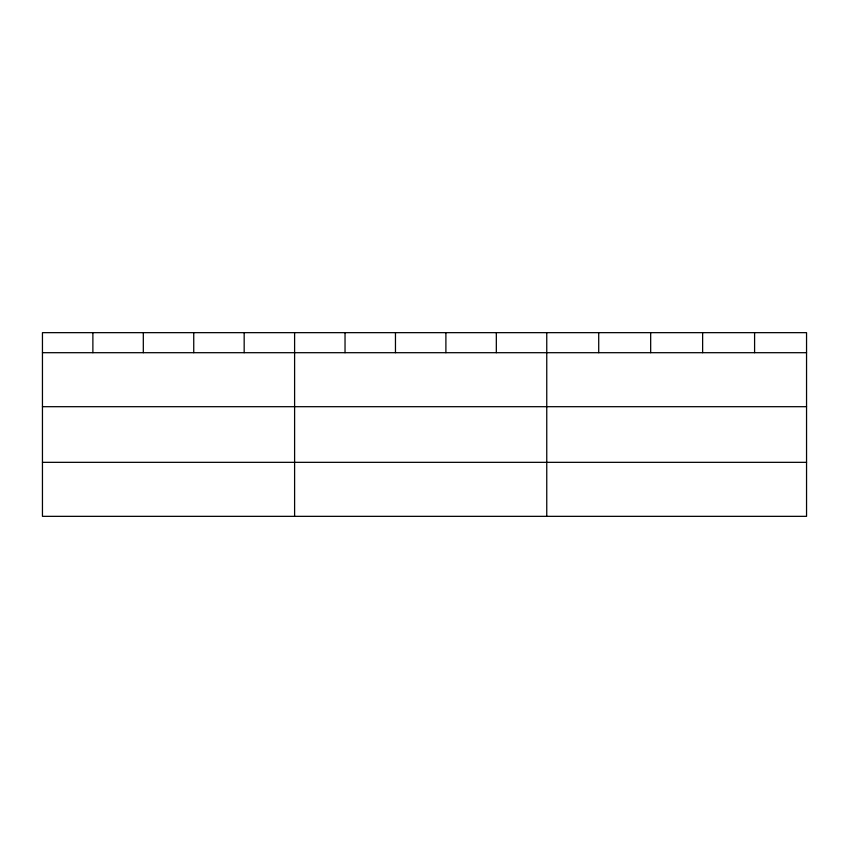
<?xml version="1.0" encoding="UTF-8"?>
<svg xmlns="http://www.w3.org/2000/svg" width="849" height="849" viewBox="0 0 849 849"><rect width="100%" height="100%" fill="white"/><g stroke="black" fill="none" stroke-linecap="round" stroke-linejoin="round"><path stroke-width="1.27" d="M806.55 406.692L806.55 332.659L42.45 332.659L42.45 516.341L806.55 516.341L806.55 406.692L42.45 406.692M42.45 352.696L806.55 352.696M42.45 462.334L806.55 462.334M754.591 332.659L754.591 352.696M702.632 332.659L702.632 352.696M650.674 332.659L650.674 352.696M598.715 332.659L598.715 352.696M546.756 332.659L546.756 516.341M496.325 332.659L496.325 352.696M445.895 332.659L445.895 352.696M395.464 332.659L395.464 352.696M345.034 332.659L345.034 352.696M294.603 332.659L294.603 516.341M244.172 332.659L244.172 352.696M193.742 332.659L193.742 352.696M143.311 332.659L143.311 352.696M92.881 332.659L92.881 352.696"/></g></svg>
